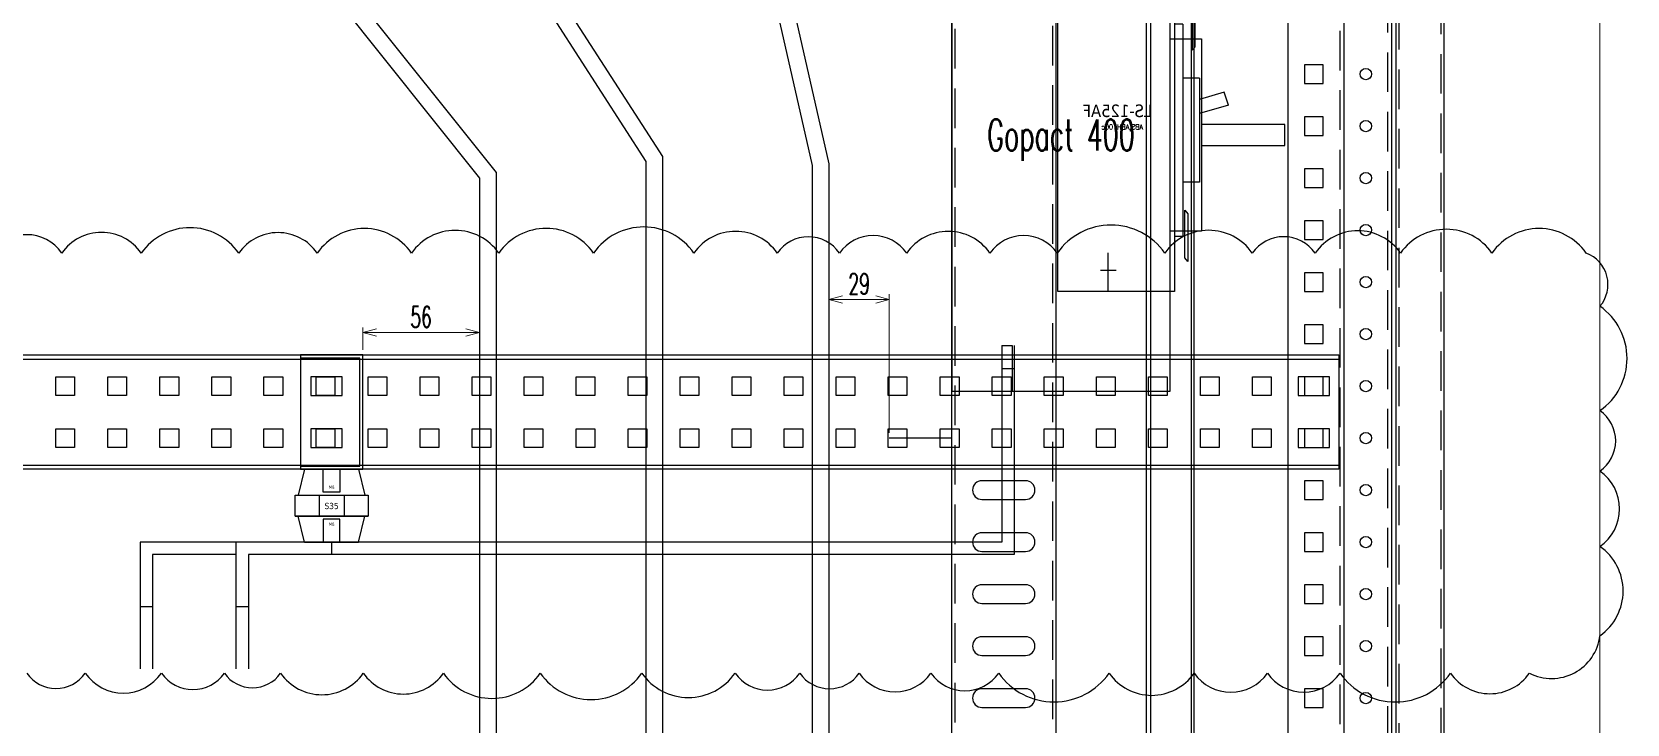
# Model space of a CAD drawing. Header units: millimetres. Extents: x 173893 to 258446, y -176540 to -123824.
# Drawn here: x 202440 to 203207, y -140554 to -140221 of the extents above; entities that cross this region are included whole.
import ezdxf
from ezdxf.enums import TextEntityAlignment as Align

# ---------------------------------------------------------------- set-up
doc = ezdxf.new("R2010")
doc.units = ezdxf.units.MM
doc.header["$LTSCALE"] = 3
doc.linetypes.add('HIDDEN', pattern=[9.525, 6.35, -3.175])
doc.layers.add('@.DM. KÍCH THƯỚC', color=8, linetype='Continuous', transparency=0.2)
for name, color, linetype in [('@.DM. NÉT CHÍNH', 7, 'Continuous'), ('@.VISIBLE', 7, 'Continuous'), ('Text', 7, 'Continuous'), ('Thiet bi', 7, 'Continuous')]:
    doc.layers.add(name, color=color, linetype=linetype)
doc.styles.add('Ann_w01', font='romans.shx', dxfattribs={"width": 0.6, "bigfont": 'chineset.shx'})
doc.styles.add('HW_Standard', font='complex.shx', dxfattribs={"width": 0.9})
doc.styles.get("Standard").update_dxf_attribs({"font": 'arial.ttf'})
doc.styles.add('Tahoma (Input Text)', font='tahoma.ttf')
doc.dimstyles.new('Dim 01_SC05', dxfattribs={"dimscale": 5, "dimtxt": 2, "dimasz": 1.3, "dimexe": 0.5, "dimexo": 0.5, "dimgap": 0.5, "dimtad": 1, "dimtoh": 1, "dimdec": 1, "dimzin": 12, "dimdsep": 46, "dimtxsty": 'Ann_w01', "dimblk": 'OPEN30', "dimcen": 1.5, "dimclrd": 6, "dimclre": 6, "dimclrt": 3, "dimadec": 1, "dimazin": 3, "dimtm": 1e-09, "dimtfac": 1, "dimtdec": 1, "dimtmove": 0, "dimatfit": 3, "dimldrblk": 'OPEN30', "dimfxl": 1, "dimtolj": 1, "dimlwd": 20, "dimlwe": 20, "dimarcsym": 0})
doc.dimstyles.new('Dim 01_SC20', dxfattribs={"dimscale": 20, "dimtxt": 2, "dimasz": 1.3, "dimexe": 0.5, "dimexo": 0.5, "dimgap": 0.5, "dimtad": 1, "dimdec": 1, "dimzin": 12, "dimdsep": 46, "dimtxsty": 'Ann_w01', "dimblk": 'OPEN30', "dimcen": 1.5, "dimclrd": 6, "dimclre": 6, "dimclrt": 3, "dimadec": 1, "dimazin": 3, "dimtm": 1e-09, "dimtfac": 1, "dimtdec": 1, "dimtix": 1, "dimtmove": 0, "dimatfit": 3, "dimldrblk": 'OPEN30', "dimfxl": 1, "dimtolj": 1, "dimlwd": 0, "dimlwe": 0, "dimarcsym": 0})

# ---------------------------------------------------------------- blocks, each defined once
blk = doc.blocks.new('_Open30')
at = {"color": 0, "linetype": 'ByBlock', "lineweight": -2}
for p, q in [((-1, 0.268), (0, 0)), ((0, 0), (-1, -0.268)), ((0, 0), (-1, 0))]:
    blk.add_line(p, q, dxfattribs=at)
blk = doc.blocks.new('*D614')
at = {"layer": '@.DM. KÍCH THƯỚC', "color": 6, "lineweight": 0, "transparency": 16777216}
for p, q in [((203103.88, -139066.4), (203203.88, -139066.4)), ((203193.88, -141240.4), (203193.88, -139092.4)), ((203103.88, -141266.4), (203203.88, -141266.4))]:
    blk.add_line(p, q, dxfattribs=at)
at = {"layer": 'Defpoints', "color": 0, "transparency": 16777216}
for p in [(203093.88, -139066.4), (203193.88, -139066.4), (203093.88, -141266.4)]:
    blk.add_point(p, dxfattribs=at)
at = {"layer": '@.DM. KÍCH THƯỚC', "color": 6, "lineweight": 0, "transparency": 16777216, "xscale": 26, "yscale": 26, "zscale": 26}
for p, rotation in [((203193.88, -139066.4), 90), ((203193.88, -141266.4), 270)]:
    blk.add_blockref('_Open30', p, dxfattribs=dict(at, rotation=rotation))
at = {"layer": '@.DM. KÍCH THƯỚC', "color": 3, "transparency": 16777216, "insert": (203163.88, -140166.4), "char_height": 40, "attachment_point": 5, "rotation": 90, "style": 'Ann_w01'}
blk.add_mtext('\\A1;2200', dxfattribs=at)
blk = doc.blocks.new('*U2129')
for p, q in [((303.93, -3129.08), (303.93, -3284.08)), ((359.93, -3129.08), (303.93, -3129.08)), ((359.93, -3284.08), (359.93, -3129.08)), ((299.93, -3155.58), (299.93, -3181.58)), ((299.93, -3155.58), (303.93, -3155.58)), ((277.93, -3194.59), (279.99, -3188.32)), ((279.99, -3188.32), (291.93, -3191.74)), ((291.93, -3181.58), (299.93, -3181.58)), ((291.93, -3181.58), (291.93, -3231.58)), ((295.93, -3181.58), (295.93, -3231.58)), ((299.93, -3181.58), (299.93, -3231.58)), ((277.93, -3194.59), (291.93, -3198.59)), ((291.93, -3231.58), (299.93, -3231.58)), ((299.93, -3231.58), (299.93, -3257.58)), ((299.93, -3257.58), (303.93, -3257.58)), ((303.93, -3284.08), (359.93, -3284.08))]:
    blk.add_line(p, q)
at = {"color": 1}
for p, q in [((335.93, -3147.58, 80.55), (335.93, -3129.08, 80.55)), ((331.93, -3139.08), (339.51, -3139.08)), ((335.93, -3265.58, 80.55), (335.93, -3284.08, 80.55)), ((331.93, -3274.08), (339.51, -3274.08))]:
    blk.add_line(p, q, dxfattribs=at)
at = {"layer": 'Thiet bi', "color": 1, "linetype": 'HIDDEN', "ltscale": 10}
for points in [[(295.43, -3145.2), (295.43, -3168.15), (293.93, -3166.44), (293.93, -3143.48)], [(295.43, -3145.2), (295.43, -3168.15), (293.93, -3166.44), (293.93, -3143.48)], [(298.93, -3267.96), (298.93, -3245.01), (297.43, -3246.72), (297.43, -3269.67)]]:
    blk.add_lwpolyline(points, close=True, dxfattribs=at)
at = {"color": 251, "style": 'HW_Standard', "width": 0.9}
blk.add_text('ABS,ABH100c', height=2.5, dxfattribs=at).set_placement((318.95, -3206.23))
at = {"layer": 'Text', "insert": (314.63, -3194.21), "char_height": 6, "attachment_point": 1, "style": 'Tahoma (Input Text)'}
blk.add_mtext_dynamic_manual_height_columns('LS-125AF', width=11.0147, gutter_width=1, heights=[0], dxfattribs=at)
blk = doc.blocks.new('*U2989')
at = {"layer": '@.DM. NÉT CHÍNH', "color": 1}
for p, q in [((0, 53), (924, 53)), ((0, 2), (924, 2))]:
    blk.add_line(p, q, dxfattribs=at)
for points in [[(0, 55), (924, 55), (924, 0), (0, 0)], [(307.5, 44.5), (316.5, 44.5), (316.5, 35.5), (307.5, 35.5)], [(332.5, 44.5), (341.5, 44.5), (341.5, 35.5), (332.5, 35.5)], [(357.5, 44.5), (366.5, 44.5), (366.5, 35.5), (357.5, 35.5)], [(382.5, 44.5), (391.5, 44.5), (391.5, 35.5), (382.5, 35.5)], [(407.5, 44.5), (416.5, 44.5), (416.5, 35.5), (407.5, 35.5)], [(432.5, 44.5), (441.5, 44.5), (441.5, 35.5), (432.5, 35.5)], [(457.5, 44.5), (466.5, 44.5), (466.5, 35.5), (457.5, 35.5)], [(482.5, 44.5), (491.5, 44.5), (491.5, 35.5), (482.5, 35.5)], [(507.5, 44.5), (516.5, 44.5), (516.5, 35.5), (507.5, 35.5)], [(532.5, 44.5), (541.5, 44.5), (541.5, 35.5), (532.5, 35.5)], [(557.5, 44.5), (566.5, 44.5), (566.5, 35.5), (557.5, 35.5)], [(582.5, 44.5), (591.5, 44.5), (591.5, 35.5), (582.5, 35.5)], [(607.5, 44.5), (616.5, 44.5), (616.5, 35.5), (607.5, 35.5)], [(632.5, 44.5), (641.5, 44.5), (641.5, 35.5), (632.5, 35.5)], [(657.5, 44.5), (666.5, 44.5), (666.5, 35.5), (657.5, 35.5)], [(682.5, 44.5), (691.5, 44.5), (691.5, 35.5), (682.5, 35.5)], [(707.5, 44.5), (716.5, 44.5), (716.5, 35.5), (707.5, 35.5)], [(732.5, 44.5), (741.5, 44.5), (741.5, 35.5), (732.5, 35.5)], [(757.5, 44.5), (766.5, 44.5), (766.5, 35.5), (757.5, 35.5)], [(782.5, 44.5), (791.5, 44.5), (791.5, 35.5), (782.5, 35.5)], [(807.5, 44.5), (816.5, 44.5), (816.5, 35.5), (807.5, 35.5)], [(832.5, 44.5), (841.5, 44.5), (841.5, 35.5), (832.5, 35.5)], [(857.5, 44.5), (866.5, 44.5), (866.5, 35.5), (857.5, 35.5)], [(882.5, 44.5), (891.5, 44.5), (891.5, 35.5), (882.5, 35.5)], [(904.5, 44.5), (904.5, 35.5), (919.5, 35.5), (919.5, 44.5)], [(307.5, 19.5), (316.5, 19.5), (316.5, 10.5), (307.5, 10.5)], [(332.5, 19.5), (341.5, 19.5), (341.5, 10.5), (332.5, 10.5)], [(357.5, 19.5), (366.5, 19.5), (366.5, 10.5), (357.5, 10.5)], [(382.5, 19.5), (391.5, 19.5), (391.5, 10.5), (382.5, 10.5)], [(407.5, 19.5), (416.5, 19.5), (416.5, 10.5), (407.5, 10.5)], [(432.5, 19.5), (441.5, 19.5), (441.5, 10.5), (432.5, 10.5)], [(457.5, 19.5), (466.5, 19.5), (466.5, 10.5), (457.5, 10.5)], [(482.5, 19.5), (491.5, 19.5), (491.5, 10.5), (482.5, 10.5)], [(507.5, 19.5), (516.5, 19.5), (516.5, 10.5), (507.5, 10.5)], [(532.5, 19.5), (541.5, 19.5), (541.5, 10.5), (532.5, 10.5)], [(557.5, 19.5), (566.5, 19.5), (566.5, 10.5), (557.5, 10.5)], [(582.5, 19.5), (591.5, 19.5), (591.5, 10.5), (582.5, 10.5)], [(607.5, 19.5), (616.5, 19.5), (616.5, 10.5), (607.5, 10.5)], [(632.5, 19.5), (641.5, 19.5), (641.5, 10.5), (632.5, 10.5)], [(657.5, 19.5), (666.5, 19.5), (666.5, 10.5), (657.5, 10.5)], [(682.5, 19.5), (691.5, 19.5), (691.5, 10.5), (682.5, 10.5)], [(707.5, 19.5), (716.5, 19.5), (716.5, 10.5), (707.5, 10.5)], [(732.5, 19.5), (741.5, 19.5), (741.5, 10.5), (732.5, 10.5)], [(757.5, 19.5), (766.5, 19.5), (766.5, 10.5), (757.5, 10.5)], [(782.5, 19.5), (791.5, 19.5), (791.5, 10.5), (782.5, 10.5)], [(807.5, 19.5), (816.5, 19.5), (816.5, 10.5), (807.5, 10.5)], [(832.5, 19.5), (841.5, 19.5), (841.5, 10.5), (832.5, 10.5)], [(857.5, 19.5), (866.5, 19.5), (866.5, 10.5), (857.5, 10.5)], [(882.5, 19.5), (891.5, 19.5), (891.5, 10.5), (882.5, 10.5)], [(904.5, 19.5), (904.5, 10.5), (919.5, 10.5), (919.5, 19.5)]]:
    blk.add_lwpolyline(points, close=True, dxfattribs=at)
blk = doc.blocks.new('*U2994')
at = {"color": 1}
for p, q in [((-35, 22.53), (-22.5, 25.53)), ((-22.5, 27.03), (-22.5, -7.97)), ((-22.5, 27.03), (-12.5, 27.03)), ((-22.5, -7.97), (-22.5, 27.03)), ((-22.5, 25.53), (-22.5, -6.47)), ((-12.5, 27.03), (-12.5, -7.97)), ((0, 22.53), (-12.5, 25.53)), ((-12.5, 25.53), (-12.5, -6.47)), ((-35, 22.53), (-35, -3.47)), ((-12.5, 15.53), (-22.5, 15.53)), ((0, 22.53), (0, -3.47)), ((-12.5, 3.53), (-22.5, 3.53)), ((-35, -3.47), (-22.5, -6.47)), ((0, -3.47), (-12.5, -6.47)), ((-12.5, -7.97), (-22.5, -7.97))]:
    blk.add_line(p, q, dxfattribs=at)
for points in [[(-35, 13.53), (-35, 5.53), (-24, 5.53), (-24, 13.53)], [(0, 13.53), (0, 5.53), (-11, 5.53), (-11, 13.53)]]:
    blk.add_lwpolyline(points, close=True, dxfattribs=at)
at = {"color": 1, "width": 30.0978, "attachment_point": 5, "rotation": 270}
for s, insert, char_height in [('{\\fTahoma|b0|i0|c0|p34;M8}', (-26.4, 9.53), 1.5), ('{\\fTahoma|b0|i0|c0|p34;S35}', (-17.66, 9.53), 3), ('{\\fTahoma|b0|i0|c0|p34;M8}', (-8.6, 9.53), 1.5)]:
    blk.add_mtext(s, dxfattribs=dict(at, insert=insert, char_height=char_height))
blk = doc.blocks.new('*D3015')
at = {"layer": '@.DM. NÉT CHÍNH', "color": 6, "linetype": 'Continuous', "lineweight": 20, "transparency": 16777216}
for p, q in [((202823.38, -140413.9), (202823.38, -140347.23)), ((202845.88, -140349.73), (202829.88, -140349.73)), ((202852.38, -140413.9), (202852.38, -140347.23))]:
    blk.add_line(p, q, dxfattribs=at)
at = {"layer": 'Defpoints', "color": 0, "linetype": 'Continuous', "transparency": 16777216}
for p in [(202823.38, -140349.73), (202823.38, -140416.4), (202852.38, -140416.4)]:
    blk.add_point(p, dxfattribs=at)
at = {"layer": '@.DM. NÉT CHÍNH', "color": 6, "linetype": 'Continuous', "lineweight": 20, "transparency": 16777216, "xscale": 6.5, "yscale": 6.5, "zscale": 6.5, "rotation": 180}
blk.add_blockref('_Open30', (202823.38, -140349.73), dxfattribs=at)
at = {"layer": '@.DM. NÉT CHÍNH', "color": 6, "linetype": 'Continuous', "lineweight": 20, "transparency": 16777216, "xscale": 6.5, "yscale": 6.5, "zscale": 6.5}
blk.add_blockref('_Open30', (202852.38, -140349.73), dxfattribs=at)
at = {"layer": '@.DM. NÉT CHÍNH', "color": 3, "linetype": 'Continuous', "transparency": 16777216, "insert": (202837.88, -140342.23), "char_height": 10, "attachment_point": 5, "style": 'Ann_w01'}
blk.add_mtext('\\A1;29', dxfattribs=at)
blk = doc.blocks.new('*D3016')
at = {"layer": '@.DM. NÉT CHÍNH', "color": 6, "linetype": 'Continuous', "lineweight": 20, "transparency": 16777216}
for p, q in [((202599.38, -140373.9), (202599.38, -140363.17)), ((202605.88, -140365.67), (202648.88, -140365.67)), ((202655.38, -140373.9), (202655.38, -140363.17))]:
    blk.add_line(p, q, dxfattribs=at)
at = {"layer": 'Defpoints', "color": 0, "linetype": 'Continuous', "transparency": 16777216}
for p in [(202655.38, -140365.67), (202599.38, -140376.4), (202655.38, -140376.4)]:
    blk.add_point(p, dxfattribs=at)
at = {"layer": '@.DM. NÉT CHÍNH', "color": 6, "linetype": 'Continuous', "lineweight": 20, "transparency": 16777216, "xscale": 6.5, "yscale": 6.5, "zscale": 6.5, "rotation": 180}
blk.add_blockref('_Open30', (202599.38, -140365.67), dxfattribs=at)
at = {"layer": '@.DM. NÉT CHÍNH', "color": 6, "linetype": 'Continuous', "lineweight": 20, "transparency": 16777216, "xscale": 6.5, "yscale": 6.5, "zscale": 6.5}
blk.add_blockref('_Open30', (202655.38, -140365.67), dxfattribs=at)
at = {"layer": '@.DM. NÉT CHÍNH', "color": 3, "linetype": 'Continuous', "transparency": 16777216, "insert": (202627.38, -140358.17), "char_height": 10, "attachment_point": 5, "style": 'Ann_w01'}
blk.add_mtext('\\A1;56', dxfattribs=at)
blk = doc.blocks.new('*U2128')
at = {"layer": '@.VISIBLE', "color": 1}
for p, q in [((24, 183), (24, 205)), ((29, 183), (29, 205)), ((24, 194), (29, 194)), ((24, 183), (29, 183)), ((24, 22), (24, 0)), ((24, 22), (29, 22)), ((29, 22), (29, 0)), ((24, 11), (29, 11))]:
    blk.add_line(p, q, dxfattribs=at)
at = {"layer": '@.VISIBLE'}
for p, q in [((105, 169.5), (120, 169.5)), ((120, 169.5), (120, 77)), ((120, 77), (105, 77))]:
    blk.add_line(p, q, dxfattribs=at)
for points in [[(0, 0), (105, 0), (105, 205), (0, 205)], [(120, 128.25), (120, 118.25), (160, 118.25), (160, 128.25)]]:
    blk.add_lwpolyline(points, close=True, dxfattribs=at)
at = {"layer": '@.VISIBLE', "color": 115, "style": 'Ann_w01', "width": 0.6}
blk.add_text('Gopact 400', height=15, dxfattribs=at).set_placement((52.5, 123.25), align=Align.MIDDLE_CENTER)

msp = doc.modelspace()

# ---------------------------------------------------------------- linework, layer by layer
at = {"layer": '@.DM. NÉT CHÍNH', "color": 6, "linetype": 'HIDDEN'}
msp.add_line((203068.88, -139191.9), (203068.88, -141040.9), dxfattribs=at)
at = {"layer": '@.DM. NÉT CHÍNH', "color": 6}
for p, q in [((203070.88, -139191.9), (203070.88, -141040.9)), ((202975.88, -139211.9), (202975.88, -141020.9)), ((202977.88, -139211.9), (202977.88, -141020.9))]:
    msp.add_line(p, q, dxfattribs=at)
at = {"layer": '@.DM. NÉT CHÍNH', "color": 151, "linetype": 'HIDDEN'}
for p, q in [((202883.88, -140105.4), (202883.88, -141053.9)), ((202930.88, -140103.9), (202930.88, -141053.9))]:
    msp.add_line(p, q, dxfattribs=at)
at = {"layer": '@.DM. NÉT CHÍNH', "linetype": 'Continuous'}
for p, q in [((202906.38, -140382.9), (202912.38, -140382.9)), ((202882.38, -140416.4), (202852.38, -140416.4))]:
    msp.add_line(p, q, dxfattribs=at)
at = {"layer": '@.DM. NÉT CHÍNH', "color": 1, "linetype": 'Continuous'}
for p, q in [((202584.38, -140466.4), (202584.38, -140472.4)), ((202538.38, -140497.4), (202544.38, -140497.4))]:
    msp.add_line(p, q, dxfattribs=at)
at = {"layer": '@.DM. NÉT CHÍNH', "color": 2, "linetype": 'Continuous'}
msp.add_line((202492.38, -140497.4), (202498.38, -140497.4), dxfattribs=at)
at = {"layer": '@.DM. NÉT CHÍNH'}
msp.add_lwpolyline([(203093.88, -139066.4), (202118.88, -139066.4), (202118.88, -141166.4), (203093.88, -141166.4)], close=True, dxfattribs=at)
at = {"layer": '@.DM. NÉT CHÍNH', "linetype": 'HIDDEN'}
msp.add_lwpolyline([(203091.88, -139068.4), (202120.88, -139068.4), (202120.88, -141164.4), (203091.88, -141164.4)], close=True, dxfattribs=at)
at = {"layer": '@.DM. NÉT CHÍNH'}
msp.add_lwpolyline([(203043.88, -139066.4), (203043.88, -141166.4)], dxfattribs=at)
at = {"layer": '@.DM. NÉT CHÍNH', "color": 4}
for points in [[(203095.88, -139144.4), (203118.88, -139144.4), (203118.88, -141088.4), (203095.88, -141088.4)], [(202978.88, -141023.9), (202978.88, -141035.9), (202998.88, -141035.9), (202998.88, -139196.9), (202978.88, -139196.9), (202978.88, -139208.9), (202980.38, -139208.9), (202980.38, -139198.4), (202997.38, -139198.4), (202997.38, -141034.4), (202980.38, -141034.4), (202980.38, -141023.9)]]:
    msp.add_lwpolyline(points, close=True, dxfattribs=at)
at = {"layer": '@.DM. NÉT CHÍNH', "color": 4, "linetype": 'HIDDEN'}
msp.add_lwpolyline([(203097.38, -139145.9), (203117.38, -139145.9), (203117.38, -141086.9), (203097.38, -141086.9)], close=True, dxfattribs=at)
at = {"layer": '@.DM. NÉT CHÍNH', "color": 151}
msp.add_lwpolyline([(202932.38, -141053.9), (202882.38, -141053.9), (202882.38, -140103.9), (202932.38, -140103.9)], close=True, dxfattribs=at)
at = {"layer": '@.DM. NÉT CHÍNH', "color": 2}
for points in [[(203051.88, -140236.9), (203051.88, -140245.9), (203060.88, -140245.9), (203060.88, -140236.9)], [(203051.88, -140261.9), (203051.88, -140270.9), (203060.88, -140270.9), (203060.88, -140261.9)], [(203051.88, -140286.9), (203051.88, -140295.9), (203060.88, -140295.9), (203060.88, -140286.9)], [(203051.88, -140311.9), (203051.88, -140320.9), (203060.88, -140320.9), (203060.88, -140311.9)], [(203051.88, -140336.9), (203051.88, -140345.9), (203060.88, -140345.9), (203060.88, -140336.9)], [(203051.88, -140361.9), (203051.88, -140370.9), (203060.88, -140370.9), (203060.88, -140361.9)], [(203051.88, -140386.9), (203051.88, -140395.9), (203060.88, -140395.9), (203060.88, -140386.9)], [(203051.88, -140411.9), (203051.88, -140420.9), (203060.88, -140420.9), (203060.88, -140411.9)], [(203051.88, -140436.9), (203051.88, -140445.9), (203060.88, -140445.9), (203060.88, -140436.9)], [(203051.88, -140461.9), (203051.88, -140470.9), (203060.88, -140470.9), (203060.88, -140461.9)], [(203051.88, -140486.9), (203051.88, -140495.9), (203060.88, -140495.9), (203060.88, -140486.9)], [(203051.88, -140511.9), (203051.88, -140520.9), (203060.88, -140520.9), (203060.88, -140511.9)], [(203051.88, -140536.9), (203051.88, -140545.9), (203060.88, -140545.9), (203060.88, -140536.9)]]:
    msp.add_lwpolyline(points, close=True, dxfattribs=at)
at = {"layer": '@.DM. NÉT CHÍNH', "linetype": 'Continuous'}
msp.add_lwpolyline([(202437.85, -140529.43, 0.520567), (202466, -140529.43, 0.520567), (202502.62, -140529.43, 0.520567), (202532.87, -140529.43, 0.520567), (202559.85, -140529.43, 0.520567), (202599.59, -140529.43, 0.520567), (202638.13, -140529.43, 0.520567), (202684.68, -140529.43, 0.520567), (202733.45, -140529.43, 0.520567), (202778.24, -140529.43, 0.520567), (202809.37, -140529.43, 0.520567), (202837.94, -140529.43, 0.520567), (202872.4, -140529.43, 0.520567), (202904.96, -140529.43, 0.520567), (202958.02, -140529.43, 0.520567), (202998.89, -140529.43, 0.520567), (203034.12, -140529.43, 0.520567), (203068.97, -140529.43, 0.520567), (203122.07, -140529.43, 0.520567), (203159.99, -140529.43, 0.520567), (203193.88, -140511.38, 0.520567), (203193.88, -140468.52, 0.520567), (203193.88, -140432.27, 0.520567), (203193.88, -140403.18, 0.520567), (203193.88, -140353.02, 0.520567), (203187.28, -140327.43, 0.520567), (203141.99, -140327.43, 0.520567), (203098.1, -140327.43, 0.520567), (203057.02, -140327.43, 0.520567), (203026.81, -140327.43, 0.520567), (202984.77, -140327.43, 0.520567), (202933.11, -140327.43, 0.520567), (202900.74, -140327.43, 0.520567), (202860.73, -140327.43, 0.520567), (202828.44, -140327.43, 0.520567), (202798.53, -140327.43, 0.520567), (202758.49, -140327.43, 0.520567), (202710.29, -140327.43, 0.520567), (202664.71, -140327.43, 0.520567), (202622.78, -140327.43, 0.520567), (202577.49, -140327.43, 0.520567), (202539.76, -140327.43, 0.520567), (202492.91, -140327.43, 0.520567), (202454.71, -140327.43, 0.520567), (202420.78, -140327.43, 0.520567)], format="xyb", dxfattribs=at)
at = {"layer": '@.DM. NÉT CHÍNH', "color": 1, "linetype": 'Continuous'}
for points in [[(202906.38, -140371.9), (202906.38, -140466.4), (202538.38, -140466.4), (202538.38, -140527.4)], [(202912.38, -140371.9), (202912.38, -140472.4), (202544.38, -140472.4), (202544.38, -140527.4)]]:
    msp.add_lwpolyline(points, dxfattribs=at)
at = {"layer": '@.DM. NÉT CHÍNH', "color": 151}
for points in [[(202896.88, -140445.9), (202917.88, -140445.9, 0.414214), (202922.38, -140441.4), (202922.38, -140441.4, 0.414214), (202917.88, -140436.9), (202896.88, -140436.9, 0.414214), (202892.38, -140441.4), (202892.38, -140441.4, 0.414214)], [(202896.88, -140470.9), (202917.88, -140470.9, 0.414214), (202922.38, -140466.4), (202922.38, -140466.4, 0.414214), (202917.88, -140461.9), (202896.88, -140461.9, 0.414214), (202892.38, -140466.4), (202892.38, -140466.4, 0.414214)], [(202896.88, -140495.9), (202917.88, -140495.9, 0.414214), (202922.38, -140491.4), (202922.38, -140491.4, 0.414214), (202917.88, -140486.9), (202896.88, -140486.9, 0.414214), (202892.38, -140491.4), (202892.38, -140491.4, 0.414214)], [(202896.88, -140520.9), (202917.88, -140520.9, 0.414214), (202922.38, -140516.4), (202922.38, -140516.4, 0.414214), (202917.88, -140511.9), (202896.88, -140511.9, 0.414214), (202892.38, -140516.4), (202892.38, -140516.4, 0.414214)], [(202896.88, -140545.9), (202917.88, -140545.9, 0.414214), (202922.38, -140541.4), (202922.38, -140541.4, 0.414214), (202917.88, -140536.9), (202896.88, -140536.9, 0.414214), (202892.38, -140541.4), (202892.38, -140541.4, 0.414214)]]:
    msp.add_lwpolyline(points, format="xyb", close=True, dxfattribs=at)
at = {"layer": '@.DM. NÉT CHÍNH', "color": 2, "linetype": 'Continuous'}
for points in [[(202538.38, -140466.4), (202492.38, -140466.4), (202492.38, -140527.4)], [(202538.38, -140472.4), (202498.38, -140472.4), (202498.38, -140527.4)]]:
    msp.add_lwpolyline(points, dxfattribs=at)
at = {"layer": '@.DM. NÉT CHÍNH', "color": 2}
for centre in [(203081.38, -140241.4), (203081.38, -140266.4), (203081.38, -140291.4), (203081.38, -140316.4), (203081.38, -140341.4), (203081.38, -140366.4), (203081.38, -140391.4), (203081.38, -140416.4), (203081.38, -140441.4), (203081.38, -140466.4), (203081.38, -140491.4), (203081.38, -140516.4), (203081.38, -140541.4)]:
    msp.add_circle(centre, 2.7, dxfattribs=at)
at = {"layer": '@.VISIBLE', "color": 4}
for points in [[(202587.38, -140036.4), (202587.38, -140206.2), (202655.38, -140291.43), (202655.38, -140601.4)], [(202587.38, -140036.4), (202587.38, -140206.2), (202655.38, -140291.43), (202655.38, -140601.4)], [(202595.38, -140036.4), (202595.38, -140203.4), (202663.38, -140288.63), (202663.38, -140601.4)], [(202595.38, -140036.4), (202595.38, -140203.4), (202663.38, -140288.63), (202663.38, -140601.4)]]:
    msp.add_lwpolyline(points, dxfattribs=at)
at = {"layer": '@.VISIBLE', "color": 2}
for points in [[(202692.38, -140036.4), (202692.38, -140216.8), (202735.38, -140283.42), (202735.38, -140601.4)], [(202700.38, -140036.4), (202700.38, -140214.45), (202743.38, -140281.06), (202743.38, -140601.4)]]:
    msp.add_lwpolyline(points, dxfattribs=at)
at = {"layer": '@.VISIBLE', "color": 1}
for points in [[(202797.38, -140036.4), (202797.38, -140206.3), (202815.38, -140285.4), (202815.38, -140601.4)], [(202805.38, -140036.4), (202805.38, -140205.4), (202823.38, -140284.5), (202823.38, -140601.4)]]:
    msp.add_lwpolyline(points, dxfattribs=at)
at = {"layer": '@.VISIBLE'}
for points in [[(202569.38, -140431.4), (202599.38, -140431.4), (202599.38, -140376.4), (202569.38, -140376.4)], [(202574.38, -140395.9), (202589.38, -140395.9), (202589.38, -140386.9), (202574.38, -140386.9)], [(202574.38, -140420.9), (202589.38, -140420.9), (202589.38, -140411.9), (202574.38, -140411.9)]]:
    msp.add_lwpolyline(points, close=True, dxfattribs=at)
msp.add_lwpolyline([(202569.38, -140429.9), (202597.88, -140429.9), (202597.88, -140377.9), (202569.38, -140377.9)], dxfattribs=at)

# ---------------------------------------------------------------- block references
msp.add_blockref('*U2128', (202882.38, -140393.9))
at = {"xscale": -1}
msp.add_blockref('*U2129', (203293.31, -137061.82), dxfattribs=at)
at = {"rotation": 90}
msp.add_blockref('*U2994', (202593.9, -140431.4), dxfattribs=at)
at = {"layer": '@.DM. NÉT CHÍNH'}
msp.add_blockref('*U2989', (202144.38, -140431.4), dxfattribs=at)

# ---------------------------------------------------------------- dimensions: what is measured, and where the dimension line sits
at = {"layer": '@.DM. KÍCH THƯỚC'}
dim = msp.add_linear_dim(base=(203193.88, -139066.4), p1=(203093.88, -141266.4), p2=(203093.88, -139066.4), angle=90, dimstyle='Dim 01_SC20', dxfattribs=at)
dim.commit()
dim.dimension.update_dxf_attribs({"geometry": '*D614', "text_midpoint": (203163.88, -140166.4)})
at = {"layer": '@.DM. NÉT CHÍNH', "linetype": 'Continuous'}
for base, p1, p2, picture, middle in [((202823.38, -140349.73), (202852.38, -140416.4), (202823.38, -140416.4), '*D3015', (202837.88, -140342.23)), ((202655.38, -140365.67), (202599.38, -140376.4), (202655.38, -140376.4), '*D3016', (202627.38, -140358.17))]:
    dim = msp.add_linear_dim(base=base, p1=p1, p2=p2, dimstyle='Dim 01_SC05', dxfattribs=at)
    dim.commit()
    dim.dimension.update_dxf_attribs({"geometry": picture, "text_midpoint": middle})

doc.saveas('drawing.dxf')
